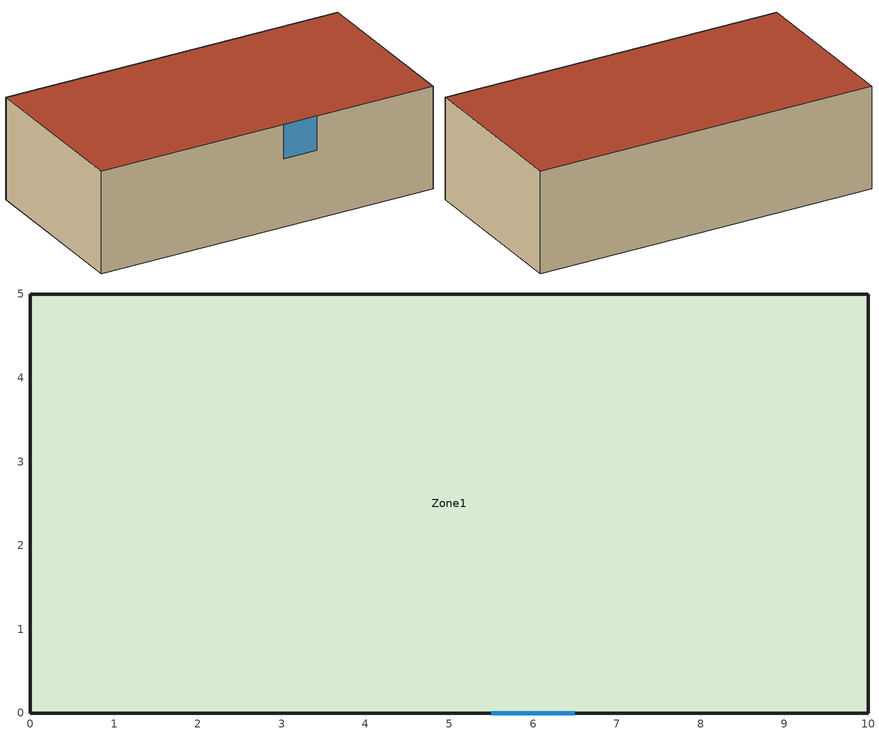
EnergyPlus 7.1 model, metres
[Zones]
Zone1
 floor outside (FloorConst): 0,0 10,0 10,5 0,5 z0
 wall outside (ExteriorWallConst): 0,0 0,5 10,5 10,0 0,0 z0:3
 window (WindowConst): 6.5,0 5.5,0 z2:3
 roof outside (RoofConst): 10,0 0,0 0,5 10,5 z3
[Building]
ChicagoAPT: North Axis [Sketchup Model North = True North]=0; Terrain [IDF Editor Default = City][Sketchup Default = Suburbs]=City; Loads Convergence Tolerance Value [Watts]=0.04; Temperature Convergence Tolerance Value [deg C]=0.2; Solar Distribution [Space must be convex for ext & int]=FullInteriorAndExterior; Max Number of Warmup Days=25; Min Number of Warmup Days=6
[Construction]
ExteriorWallConst; RoofConst: Insulator - 5cm, HW Concrete - 20cm
FloorConst: Insulator - 10cm, HW Concrete - 25cm
WindowConst: Glass:Simple - 6mm, WindowGas:Air - 1cm, Glass:Simple - 6mm
[Material] Specific Heat {J/kg-K}=830; Absorptance:Thermal=0.9
Name | Roughness | Thickness {m} | Conductivity {W/m-K} | Density {kg/m3} | Absorptance:Solar | Absorptance:Visible
Insulator - 5cm | VeryRough | .05 | .04 | 32.03 | 0.5 | 0.5
Insulator - 10cm | VeryRough | .1 | .04 | 32.03 | 0.5 | 0.5
HW Concrete - 20cm | MediumRough | .2 | 1.72 | 2242.58 | 0.65 | 0.65
HW Concrete - 25cm | MediumRough | .25 | 1.72 | 2242.58 | 0.65 | 0.65
[WindowMaterial:Glazing]
Glass:Simple - 6mm: Optical Data Type=SpectralAverage; Thickness {m}=.006; Solar Transmittance at Normal Incidence=.775; Solar Reflectance at Normal Incidence: Front Side=.071; Solar Reflectance at Normal Incidence: Back Side=.071; Visible Transmittance at Normal Incidence=.881; Visible Reflectance at Normal Incidence: Front Side=.08; Visible Reflectance at Normal Incidence: Back Side=.08; IR Transmittance at Normal Incidence=0; IR Hemispherical Emissivity: Front Side=.84; IR Hemispherical Emissivity: Back Side=.84; Conductivity {W/m-K}=.9
[WindowMaterial:Gas]
WindowGas:Air - 1cm: Gas Type=AIR; Thickness {m}=.01
[Zone]
Zone1: Multiplier=1; Ceiling Height {m}=autocalculate; Volume {m3}=autocalculate
[HVACTemplate:Thermostat]
Constant Setpoint Thermostat: Constant Heating Setpoint {C}=20; Constant Cooling Setpoint {C}=25
[HVACTemplate:Zone:IdealLoadsAirSystem]
Zone1: Thermostat=Constant Setpoint Thermostat
[People]
PeopleName: Zone=Zone1; Schedule=Work9-17; Number of People Calculation Method=People; Number of People=3.0269; Fraction Radiant=0.3; User Specified Sensible Fraction=AUTOCALCULATE; Activity Level Schedule=Work9-17; Carbon Dioxide Generation Rate {m3/s-W}=3.82E-8; Enable ASHRAE 55 Comfort Warnings=No; MRT Calculation=ZoneAveraged; Work Efficiency Schedule=Work9-17; Clothing Schedule=Work9-17; Air Velocity Schedule=Work9-17; Thermal Comfort Report=FANGER
[Lights]
LightsName: Zone=Zone1; Schedule=Work9-17; Design Level Calculation Method=LightingLevel; Design Level {W}=832.9787; Return Air Fraction=0; Fraction Radiant=0.7; Fraction Visible=0.2; Fraction Replaceable=1; Return Air Fraction is Calculated from Plenum Temperature=No
[ElectricEquipment]
ElectricEquipmentName: Zone=Zone1; Schedule=Work9-17; Design Level Calculation Method=EquipmentLevel; Design Level {W}=624.734; Fraction Latent=0; Fraction Radiant=0.5; Fraction Lost=0
[Schedule:Compact]
Work9-17: Fraction, Through: 12/31, For: AllDays, Until: 8:00, 0, Until: 9:00, 0.5, Until: 17:00, 1, Until: 18:00, 0.5, Until: 24:00, 0
